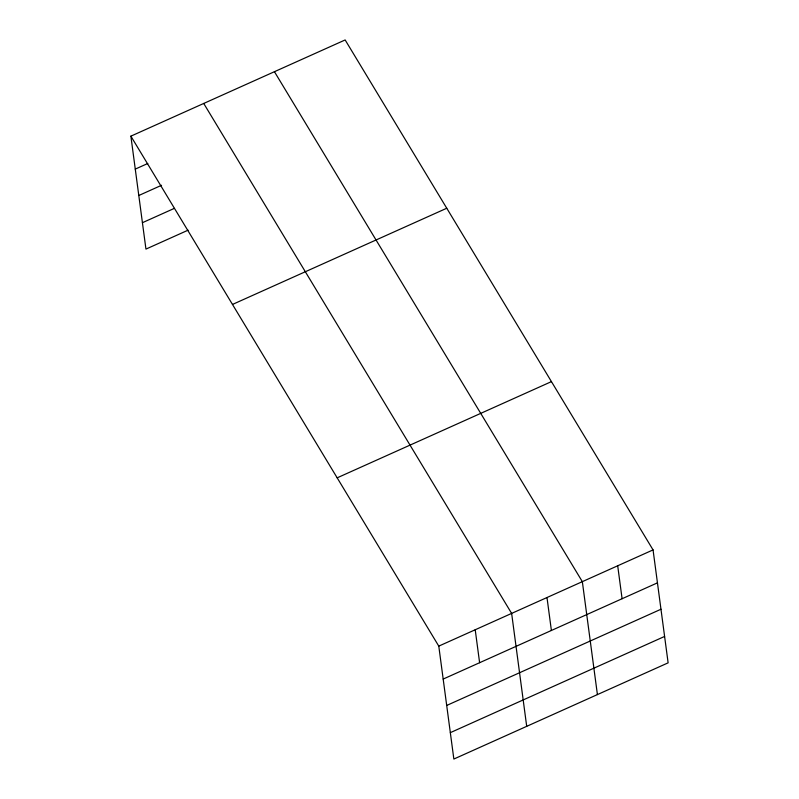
<?xml version="1.0" encoding="UTF-8"?>
<svg xmlns="http://www.w3.org/2000/svg" width="799" height="799" viewBox="0 0 799 799"><rect width="100%" height="100%" fill="white"/><g stroke="black" fill="none" stroke-linecap="round" stroke-linejoin="round"><path stroke-width="1.2" d="M130.876 136.16L345.148 39.95L653.053 549.902L668.124 662.84L453.852 759.05L438.781 646.121L130.876 136.16L145.947 249.098L188.065 230.182M135.271 169.108L147.795 163.485M138.796 195.505L161.558 185.278M142.422 222.701L174.302 208.389M232.489 304.449L446.761 208.239M337.178 477.832L551.44 381.622M438.781 646.121L653.053 549.902M443.185 679.07L657.447 582.851M446.701 705.457L660.973 609.247M450.326 732.653L664.598 636.443M274.437 71.7L582.341 581.662L597.412 694.591M203.725 103.451L511.64 613.412L526.701 726.341M617.697 565.782L622.091 598.731M546.995 597.532L551.39 630.481M475.215 629.762L479.61 662.711"/></g></svg>
